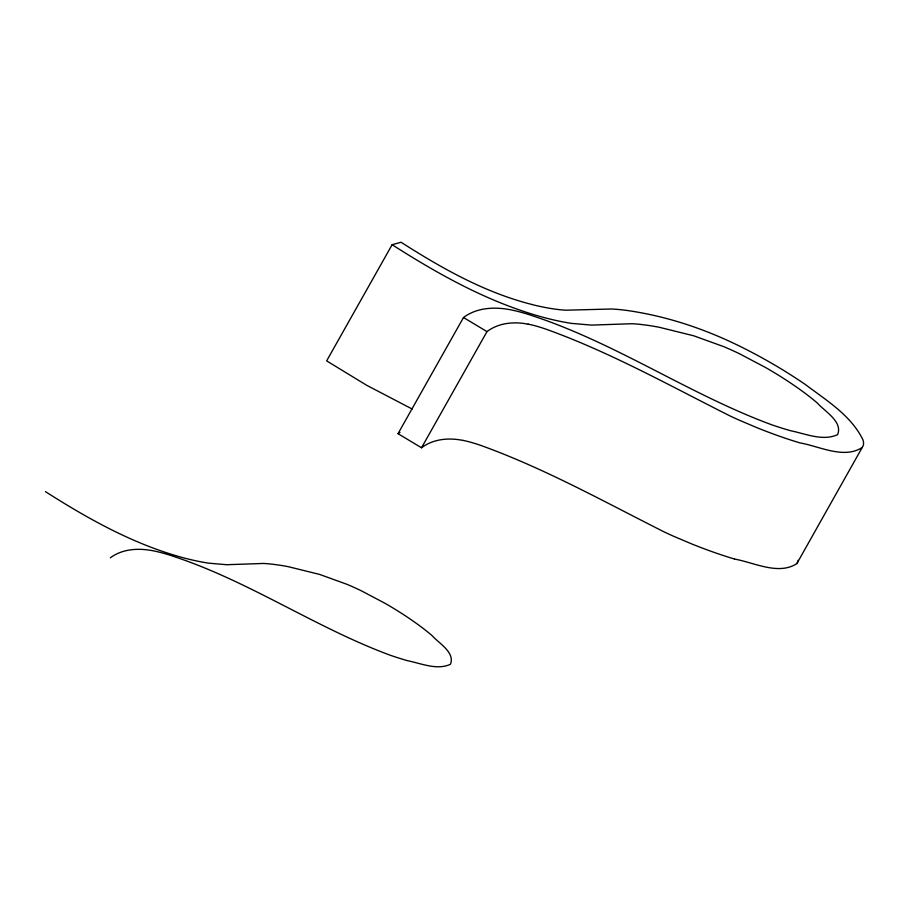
<?xml version="1.0" encoding="UTF-8"?>
<svg xmlns="http://www.w3.org/2000/svg" width="909" height="909" viewBox="0 0 909 909"><rect width="100%" height="100%" fill="white"/><g stroke="black" fill="none" stroke-linecap="round" stroke-linejoin="round"><path stroke-width="1.36" d="M531.663 304.424C484.577 292.459 441.717 268.223 401.074 242.271L392.12 244.703L326.649 360.884L366.736 385.314L412.163 409.027M462.851 440.411C448.841 437.524 433.241 438.888 421.526 447.773L398.017 433.684L463.488 317.514C477.861 306.753 497.087 306.617 513.915 310.492A108.637 26.463 29.4 0 1 532.719 315.855C616.37 343.352 689.442 394.438 771.718 424.787A198.741 48.416 29.4 0 0 790.648 430.741C805.613 433.729 822.759 441.444 837.575 434.661C843.086 421.696 824.69 411.425 817.305 402.994A101.944 24.838 29.4 0 0 798.375 388.382L794.057 385.371A107.694 26.236 29.4 0 0 765.412 367.429L739.506 353.76A98.911 24.1 29.4 0 0 723.837 346.681L693.76 335.807L659.218 327.263A322.763 78.629 29.4 0 0 648.742 325.479L642.595 324.649A271.064 66.039 29.4 0 0 631.835 323.718L591.429 325.104L571.772 323.411A239.806 58.426 29.4 0 1 561.842 321.684A241.192 58.755 29.4 0 1 544.161 317.582C489.508 302.879 439.524 274.961 392.12 244.703M421.526 447.773L486.985 331.603C498.7 322.706 514.301 321.354 528.311 324.24M734.517 559.069C753.834 562.398 778.672 575.681 796.898 563.535L863.13 445.864A102.512 24.975 29.4 0 0 863.039 440.058C851.267 415.481 826.417 400.437 805.363 384.507C783.456 369.543 760.447 356.203 736.563 344.659C701.953 327.922 664.945 315.843 626.835 310.435A303.049 73.822 29.4 0 0 611.7 309.003L566.159 310.196A219.069 53.37 29.4 0 1 531.72 304.481M796.898 563.535L797.67 562.046A102.512 24.975 29.4 0 0 798.057 560.33M862.357 447.364C844.131 459.511 819.293 446.217 799.977 442.899A215.524 52.506 29.4 0 1 757.606 427.957L739.574 420.31A156.371 38.098 29.4 0 1 730.495 416.174C671.296 386.439 613.28 353.942 550.945 330.956A86.491 21.066 29.4 0 0 528.197 324.149M110.33 557.819C123.408 548.036 140.884 547.911 156.178 551.433A98.751 24.054 29.4 0 1 173.267 556.308C249.327 581.306 315.741 627.744 390.54 655.344A180.675 44.018 29.4 0 0 407.755 660.752C421.356 663.468 436.945 670.478 450.409 664.309C455.42 652.526 438.706 643.197 431.991 635.527A92.684 22.577 29.4 0 0 414.777 622.245L410.857 619.506A97.899 23.85 29.4 0 0 384.814 603.19L361.259 590.77A89.923 21.907 29.4 0 0 347.011 584.339L319.673 574.443L288.278 566.682A293.425 71.481 29.4 0 0 278.745 565.057L273.154 564.307A246.419 60.028 29.4 0 0 263.383 563.455L226.648 564.716L208.775 563.171A218.012 53.108 29.4 0 1 199.741 561.603A219.262 53.415 29.4 0 1 183.675 557.876C133.998 544.514 88.548 519.13 45.45 491.633M398.017 433.684L399.983 432.423M463.488 317.514L486.985 331.603M462.772 440.342A85.321 20.782 29.4 0 1 484.213 446.66C547.013 469.692 605.451 502.393 665.036 532.344A156.371 38.098 29.4 0 0 674.114 536.48L692.135 544.105A215.524 52.506 29.4 0 0 734.449 559.001"/></g></svg>
